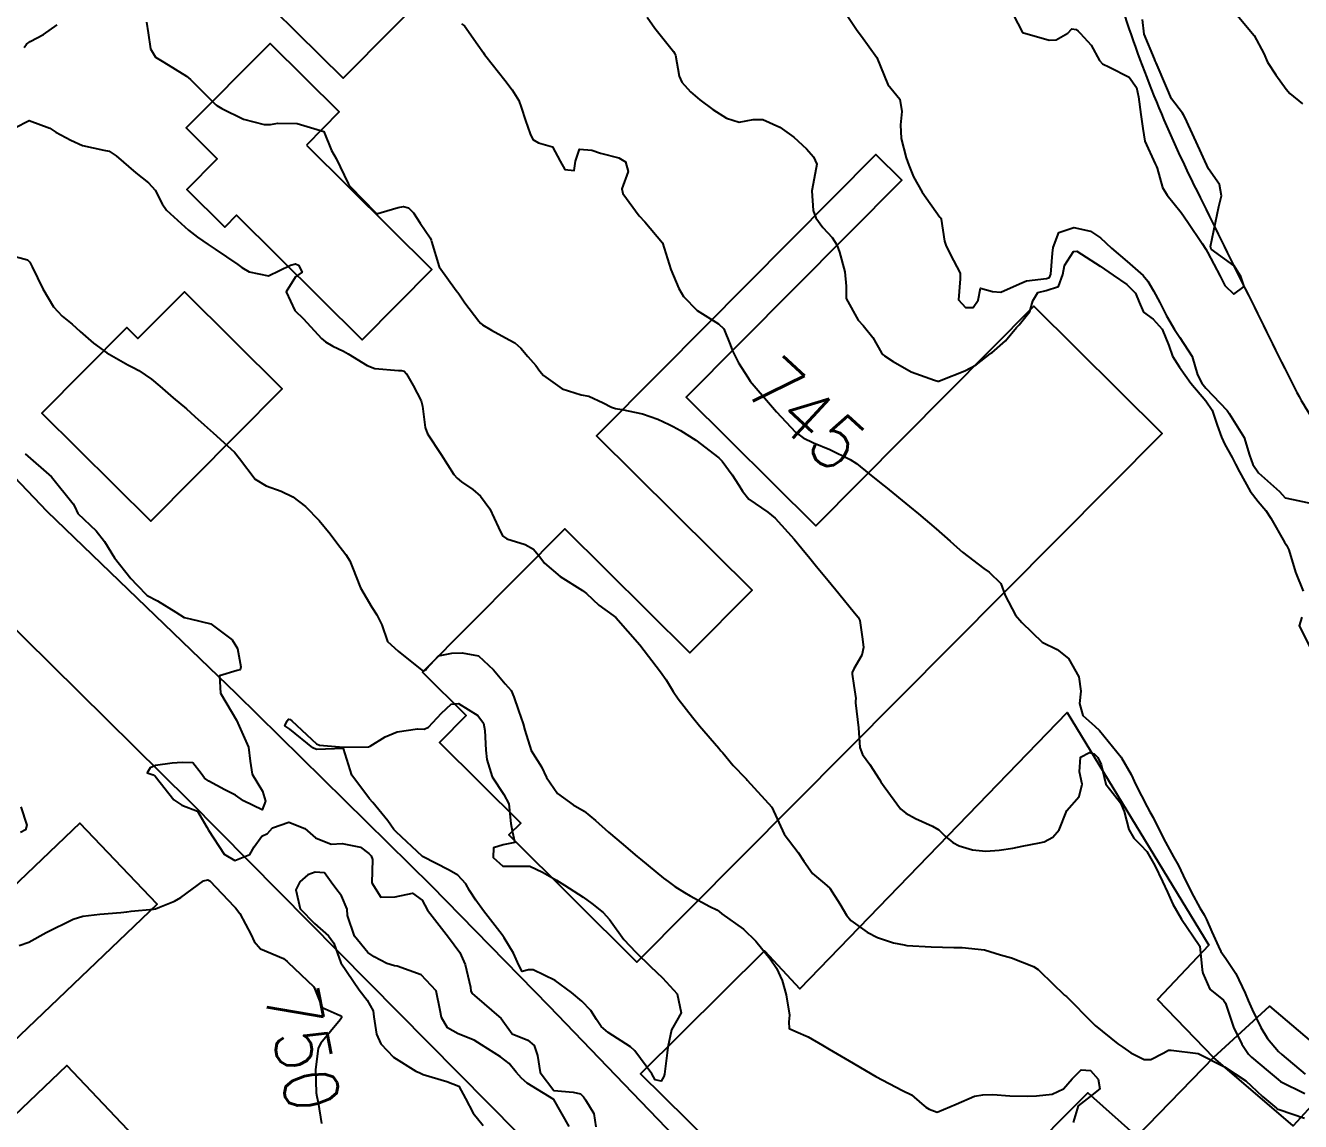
# Model space of a CAD drawing. Header units: metres. Extents: x 307586 to 320046, y 7427249 to 7434250.
# Drawn here: x 316846.9 to 316941.9, y 7432506.2 to 7432587.9 of the extents above; entities that cross this region are included whole.
import ezdxf
from ezdxf.enums import TextEntityAlignment as Align

# ---------------------------------------------------------------- set-up
doc = ezdxf.new("R2010")
doc.units = ezdxf.units.M
doc.header["$MEASUREMENT"] = 0
for name, color, linetype in [('Cotas', 45, 'Continuous'), ('Curvas de Nivel 1m', 11, 'Continuous'), ('Curvas de Nivel 5m', 15, 'Continuous'), ('Edificações', 30, 'Continuous'), ('Hidrografia', 140, 'Continuous'), ('Vias Primárias', 230, 'Continuous')]:
    doc.layers.add(name, color=color, linetype=linetype)
doc.styles.add('Style-STANDARD', font='STANDARD.shx')

msp = doc.modelspace()

# ---------------------------------------------------------------- linework, layer by layer
at = {"layer": 'Curvas de Nivel 1m', "flags": 128}
for points, elevation in [([(316920.177, 7432589.411), (316921.213, 7432587.4), (316923.205, 7432586.838), (316923.725, 7432586.848), (316924.594, 7432587.356), (316924.886, 7432587.683), (316925.216, 7432587.636), (316925.369, 7432587.502), (316925.524, 7432587.345), (316926.33, 7432586.459), (316926.959, 7432585.324), (316927.189, 7432585.075), (316927.696, 7432584.804), (316929.175, 7432584.075), (316929.707, 7432583.295), (316929.856, 7432582.593), (316930.047, 7432581.291), (316930.174, 7432580.243), (316930.339, 7432579.288), (316931.096, 7432577.597), (316931.215, 7432577.399), (316931.257, 7432577.278), (316931.646, 7432575.839), (316931.991, 7432575.266), (316933.054, 7432573.981), (316933.553, 7432573.245), (316934.606, 7432571.655), (316934.885, 7432571.231), (316935.02, 7432571.003), (316935.954, 7432569.216), (316936.302, 7432568.526), (316936.98, 7432567.881), (316937.738, 7432568.44), (316937.494, 7432569.195), (316937.005, 7432570.001), (316935.271, 7432571.226), (316935.242, 7432571.444), (316935.602, 7432573.222), (316935.859, 7432574.42), (316936.044, 7432575.215), (316935.914, 7432576.05), (316935.093, 7432577.23), (316934.154, 7432579.24), (316933.312, 7432581.077), (316933.231, 7432581.249), (316933.144, 7432581.394), (316932.334, 7432582.441), (316931.98, 7432583.268), (316931.191, 7432585.138), (316931.117, 7432585.281), (316931.048, 7432585.428), (316930.293, 7432587.289), (316930.152, 7432588.362)], 742), ([(316846.764, 7432586.286), (316846.938, 7432586.532), (316847.19, 7432586.722), (316848.205, 7432587.262), (316849.209, 7432587.98)], 746), ([(316855.87, 7432588.18), (316855.998, 7432587.381), (316856.17, 7432586.175), (316856.561, 7432585.554), (316857.173, 7432585.186), (316858.854, 7432584.143), (316859.159, 7432583.886), (316860.95, 7432582.113), (316861.039, 7432582.018), (316861.131, 7432581.951), (316861.492, 7432581.744), (316863.121, 7432580.943), (316864.665, 7432580.527), (316865.118, 7432580.53), (316865.684, 7432580.627), (316867.119, 7432580.61), (316869.113, 7432580.02), (316869.683, 7432578.595), (316870.03, 7432578.006), (316870.917, 7432576.14), (316870.999, 7432575.991), (316871.025, 7432575.953), (316871.062, 7432575.916), (316872.969, 7432573.971), (316873.042, 7432573.911), (316873.123, 7432573.888), (316873.375, 7432573.967), (316874.645, 7432574.356), (316875.048, 7432574.41), (316875.42, 7432574.318), (316875.783, 7432573.939), (316876.29, 7432573.186), (316877.025, 7432572.087), (316877.107, 7432571.919), (316877.131, 7432571.809), (316877.695, 7432569.913), (316878.975, 7432568.147), (316879.092, 7432568.016), (316879.176, 7432567.897), (316879.63, 7432567.223), (316880.668, 7432565.874), (316880.794, 7432565.724), (316880.94, 7432565.597), (316881.609, 7432565.19), (316882.929, 7432564.478), (316883.34, 7432564.259), (316883.799, 7432563.841), (316884.314, 7432563.233), (316884.91, 7432562.567), (316885.217, 7432562.136), (316885.481, 7432561.821), (316886.888, 7432560.809), (316888.305, 7432560.362), (316888.88, 7432560.269), (316889.944, 7432559.764), (316890.558, 7432559.443), (316890.869, 7432559.361), (316891.327, 7432559.287), (316892.865, 7432558.951), (316894.026, 7432558.554), (316894.857, 7432558.158), (316895.147, 7432557.997), (316895.695, 7432557.697), (316896.843, 7432556.986), (316898.574, 7432555.662), (316898.82, 7432555.41), (316899.564, 7432554.402), (316900.057, 7432553.641), (316900.336, 7432553.175), (316900.793, 7432552.596), (316902.213, 7432551.616), (316902.776, 7432551.175), (316904.192, 7432549.596), (316904.746, 7432548.917), (316905.34, 7432548.182), (316905.844, 7432547.573), (316906.717, 7432546.512), (316907.503, 7432545.552), (316908.689, 7432544.106), (316908.944, 7432543.794), (316909.072, 7432543.534), (316909.289, 7432542.15), (316909.359, 7432541.53), (316909.228, 7432540.958), (316908.639, 7432539.938), (316908.515, 7432539.661), (316908.503, 7432539.541), (316908.624, 7432538.692), (316908.783, 7432537.706), (316908.764, 7432537.538), (316908.766, 7432537.382), (316908.988, 7432535.534), (316909.087, 7432534.051), (316909.267, 7432533.529), (316909.822, 7432532.788), (316910.544, 7432531.666), (316910.647, 7432531.509), (316910.892, 7432531.152), (316912.112, 7432529.494), (316912.51, 7432529.154), (316913.22, 7432528.769), (316914.5, 7432528.197), (316914.963, 7432527.928), (316915.45, 7432527.456), (316916.019, 7432526.978), (316916.486, 7432526.735), (316917.482, 7432526.431), (316918.482, 7432526.336), (316919.475, 7432526.397), (316920.485, 7432526.55), (316921.181, 7432526.688), (316922.489, 7432526.941), (316922.825, 7432527.031), (316923.486, 7432527.36), (316923.948, 7432527.906), (316924.513, 7432529.35), (316925.45, 7432530.415), (316925.672, 7432531.333), (316925.46, 7432532.245), (316925.544, 7432533.335), (316926.197, 7432533.697), (316926.567, 7432533.579), (316926.825, 7432533.317), (316927.076, 7432532.797), (316927.415, 7432531.311), (316928.523, 7432529.942), (316928.789, 7432529.296), (316929.143, 7432527.934), (316929.527, 7432527.284), (316930.017, 7432526.806), (316930.483, 7432526.308), (316931.091, 7432525.264), (316931.655, 7432524.058), (316932.022, 7432523.254), (316932.434, 7432522.379), (316933.06, 7432521.244), (316934.394, 7432519.318), (316934.425, 7432519.23), (316934.612, 7432517.463), (316934.654, 7432517.226), (316935.182, 7432516.039), (316936.196, 7432515.202), (316936.35, 7432514.98), (316936.955, 7432513.194), (316937.577, 7432511.921), (316938.062, 7432511.182), (316938.299, 7432510.946), (316939.545, 7432509.9), (316940.275, 7432509.279), (316940.451, 7432509.148), (316942.264, 7432508.253)], 746), ([(316893.221, 7432588.546), (316893.802, 7432587.724), (316895.187, 7432585.973), (316895.294, 7432585.818), (316895.334, 7432585.708), (316895.616, 7432584.151), (316895.807, 7432583.7), (316896.44, 7432582.975), (316897.15, 7432582.39), (316898.123, 7432581.67), (316899.133, 7432581.005), (316900.072, 7432580.703), (316901.132, 7432580.909), (316901.838, 7432580.917), (316903.124, 7432580.338), (316904.156, 7432579.6), (316905.104, 7432578.728), (316905.633, 7432578.116), (316905.867, 7432577.578), (316905.744, 7432576.919), (316905.498, 7432575.583), (316905.599, 7432574.132), (316905.793, 7432573.579), (316906.328, 7432572.863), (316907.028, 7432572.102), (316907.367, 7432571.557), (316907.563, 7432571.006), (316907.951, 7432569.55), (316908.06, 7432568.471), (316908.063, 7432567.549), (316908.949, 7432565.936), (316909.318, 7432565.534), (316910.057, 7432564.646), (316910.695, 7432563.513), (316910.791, 7432563.381), (316910.921, 7432563.282), (316911.557, 7432562.863), (316912.909, 7432562.096), (316914.651, 7432561.473), (316914.902, 7432561.4), (316914.98, 7432561.391), (316915.153, 7432561.466), (316916.91, 7432562.156), (316917.746, 7432562.6), (316918.797, 7432563.421), (316918.873, 7432563.471), (316918.924, 7432563.504), (316919.945, 7432564.398), (316920.763, 7432565.393), (316920.955, 7432565.589), (316921.755, 7432566.592), (316921.981, 7432567.38), (316922.354, 7432568.002), (316922.981, 7432568.154), (316923.901, 7432568.443), (316924.223, 7432569.358), (316924.347, 7432570.012), (316925.019, 7432571.059), (316925.275, 7432571.091), (316927.003, 7432569.974), (316927.984, 7432569.31), (316928.986, 7432568.599), (316929.636, 7432567.946), (316929.91, 7432567.286), (316930.231, 7432566.546), (316930.96, 7432566.007), (316931.62, 7432565.263), (316932.131, 7432564.062), (316932.411, 7432563.255), (316932.915, 7432562.434), (316933.77, 7432561.241), (316934.883, 7432559.93), (316935.364, 7432559.223), (316935.74, 7432558.095), (316936.043, 7432557.212), (316936.295, 7432556.656), (316936.838, 7432555.689), (316937.104, 7432555.197), (316937.394, 7432554.624), (316938.201, 7432553.186), (316938.795, 7432552.408), (316939.362, 7432551.744), (316939.725, 7432551.166), (316940.756, 7432549.378), (316940.91, 7432549.148), (316941.084, 7432548.812), (316941.563, 7432547.142), (316942.144, 7432545.711)], 744), ([(316908.185, 7432588.589), (316908.869, 7432587.543), (316909.207, 7432587.124), (316910.357, 7432585.528), (316911.163, 7432583.52), (316912.071, 7432582.425), (316912.22, 7432581.504), (316912.122, 7432580.511), (316912.161, 7432579.5), (316912.541, 7432578.053), (316912.736, 7432577.494), (316913.08, 7432576.625), (316913.732, 7432575.483), (316915.045, 7432573.635), (316915.114, 7432573.539), (316915.14, 7432573.469), (316915.406, 7432571.843), (316915.52, 7432571.463), (316916.058, 7432570.404), (316916.571, 7432569.446), (316916.567, 7432569.025), (316916.437, 7432567.448), (316916.965, 7432566.892), (316917.524, 7432566.877), (316917.907, 7432567.431), (316918.087, 7432568.324), (316918.98, 7432568.084), (316919.591, 7432568.023), (316920.986, 7432568.653), (316921.501, 7432568.871), (316922.99, 7432569.05), (316923.232, 7432569.126), (316923.319, 7432569.367), (316923.447, 7432570.936), (316923.502, 7432571.365), (316923.919, 7432572.476), (316925.038, 7432572.853), (316926.286, 7432572.581), (316927.031, 7432572.084), (316927.855, 7432571.312), (316929.008, 7432570.326), (316930.2, 7432569.282), (316930.554, 7432568.842), (316930.981, 7432568.122), (316931.455, 7432567.265), (316931.963, 7432566.26), (316932.537, 7432565.254), (316932.944, 7432564.646), (316933.86, 7432563.241), (316934.273, 7432561.872), (316934.588, 7432561.233), (316934.897, 7432560.858), (316936.47, 7432559.206), (316936.635, 7432558.968), (316936.867, 7432558.574), (316937.734, 7432557.191), (316938.147, 7432555.879), (316938.395, 7432555.184), (316938.824, 7432554.557), (316940.379, 7432553.156), (316940.581, 7432552.933), (316940.798, 7432552.692), (316941.39, 7432552.551), (316942.794, 7432552.258)], 743), ([(316937.228, 7432588.687), (316938.485, 7432587.187), (316939.199, 7432585.83), (316939.494, 7432585.177), (316940.11, 7432584.24), (316940.881, 7432583.163), (316941.16, 7432582.85), (316942.089, 7432582.083)], 742), ([(316846.06, 7432580.296), (316847.118, 7432580.837), (316848.677, 7432580.264), (316849.11, 7432579.977), (316850.223, 7432579.362), (316851.1, 7432578.983), (316852.689, 7432578.622), (316853.096, 7432578.541), (316853.61, 7432578.205), (316855.074, 7432576.939), (316856.031, 7432576.175), (316856.521, 7432575.632), (316857.047, 7432574.612), (316857.36, 7432574.157), (316859.021, 7432572.663), (316859.692, 7432572.13), (316860.466, 7432571.577), (316861.004, 7432571.233), (316862.691, 7432570.093), (316862.991, 7432569.88), (316863.535, 7432569.537), (316864.985, 7432569.253), (316866.625, 7432570.046), (316866.994, 7432570.145), (316867.213, 7432570.038), (316867.499, 7432569.523), (316866.984, 7432569.177), (316866.285, 7432568.05), (316866.952, 7432566.654), (316867.583, 7432566.034), (316868.929, 7432564.579), (316869.223, 7432564.313), (316869.77, 7432564.007), (316870.563, 7432563.639), (316870.917, 7432563.436), (316872.327, 7432562.557), (316872.907, 7432562.343), (316874.665, 7432562.193), (316874.905, 7432562.183), (316875.089, 7432562.132), (316875.263, 7432561.945), (316875.767, 7432561.06), (316876.361, 7432559.928), (316876.464, 7432559.522), (316876.659, 7432557.923), (316876.846, 7432557.455), (316877.858, 7432555.91), (316878.808, 7432554.437), (316879.058, 7432554.148), (316879.379, 7432553.891), (316880.213, 7432553.295), (316880.792, 7432552.8), (316881.489, 7432551.863), (316882.139, 7432550.48), (316882.437, 7432549.853), (316882.751, 7432549.627), (316884.122, 7432549.212), (316884.743, 7432548.859), (316885.209, 7432548.294), (316885.564, 7432547.818), (316886.718, 7432546.819), (316888.407, 7432545.783), (316888.701, 7432545.557), (316889.606, 7432544.68), (316890.684, 7432543.902), (316890.872, 7432543.748), (316892.663, 7432541.73), (316894.211, 7432539.714), (316894.627, 7432539.104), (316895.159, 7432538.243), (316895.538, 7432537.696), (316896.593, 7432536.331), (316897.124, 7432535.675), (316898.566, 7432534.006), (316898.725, 7432533.818), (316898.857, 7432533.656), (316899.637, 7432532.727), (316900.544, 7432531.782), (316900.618, 7432531.703), (316900.682, 7432531.629), (316902.513, 7432529.61), (316903.424, 7432527.601), (316904.473, 7432526.236), (316904.908, 7432525.583), (316905.543, 7432524.663), (316906.447, 7432523.922), (316906.831, 7432523.556), (316907.579, 7432522.401), (316908.083, 7432521.543), (316908.417, 7432521.16), (316909.632, 7432520.294), (316910.399, 7432519.887), (316911.588, 7432519.498), (316912.391, 7432519.325), (316912.587, 7432519.292), (316914.39, 7432519.189), (316916.081, 7432519.136), (316916.39, 7432519.127), (316916.7, 7432519.127), (316918.388, 7432518.96), (316919.582, 7432518.6), (316920.383, 7432518.357), (316922.037, 7432517.713), (316922.374, 7432517.484), (316922.504, 7432517.369), (316924.355, 7432515.593), (316924.482, 7432515.476), (316924.617, 7432515.346), (316926.327, 7432513.614), (316926.642, 7432513.317), (316928.31, 7432511.962), (316928.706, 7432511.693), (316929.294, 7432511.285), (316930.296, 7432510.792), (316930.776, 7432510.785), (316931.705, 7432511.256), (316932.091, 7432511.467), (316932.305, 7432511.481), (316934.303, 7432511.23), (316936.289, 7432510.241), (316937.869, 7432509.184), (316938.269, 7432508.823), (316939.111, 7432508.017), (316940.154, 7432507.151), (316940.205, 7432507.103), (316940.252, 7432507.083), (316940.353, 7432507.048), (316942.246, 7432506.41)], 747), ([(316845.542, 7432570.846), (316846.995, 7432570.442), (316847.185, 7432570.278), (316847.356, 7432569.909), (316848.149, 7432568.268), (316848.953, 7432566.932), (316849.582, 7432566.25), (316850.336, 7432565.638), (316850.932, 7432565.096), (316851.913, 7432564.22), (316852.912, 7432563.51), (316854.477, 7432562.617), (316854.896, 7432562.405), (316855.308, 7432562.184), (316856.259, 7432561.541), (316856.882, 7432561.022), (316857.873, 7432560.15), (316858.865, 7432559.325), (316859.491, 7432558.762), (316860.178, 7432558.12), (316860.844, 7432557.542), (316862.434, 7432556.094), (316862.818, 7432555.612), (316863.985, 7432554.078), (316864.798, 7432553.577), (316865.922, 7432553.181), (316866.79, 7432552.76), (316867.743, 7432552.03), (316868.768, 7432550.999), (316869.565, 7432550.008), (316870.071, 7432549.325), (316870.738, 7432548.463), (316871.036, 7432547.987), (316871.23, 7432547.481), (316871.846, 7432545.979), (316872.688, 7432544.527), (316873.058, 7432543.966), (316873.418, 7432543.22), (316873.863, 7432541.958), (316874.652, 7432541.254), (316876.281, 7432539.925), (316876.492, 7432539.782), (316876.632, 7432539.793), (316876.706, 7432539.845), (316876.769, 7432539.919), (316877.652, 7432540.906), (316878.651, 7432541.1), (316879.412, 7432541.128), (316880.648, 7432540.898), (316881.749, 7432539.859), (316882.623, 7432538.818), (316883.072, 7432538.3), (316883.276, 7432537.843), (316883.611, 7432536.826), (316883.959, 7432535.836), (316884.096, 7432535.353), (316884.563, 7432533.83), (316885.338, 7432532.606), (316885.701, 7432531.813), (316886.525, 7432530.625), (316887.704, 7432529.788), (316888.508, 7432529.306), (316889.356, 7432528.622), (316890.343, 7432527.752), (316890.491, 7432527.622), (316891.275, 7432526.948), (316892.466, 7432525.938), (316892.712, 7432525.728), (316894.449, 7432524.315), (316894.796, 7432524.055), (316895.281, 7432523.697), (316896, 7432523.248), (316896.436, 7432522.993), (316897.893, 7432522.2), (316898.426, 7432521.941), (316898.587, 7432521.82), (316898.789, 7432521.655), (316900.406, 7432520.501), (316901.312, 7432519.621), (316902.38, 7432518.289), (316902.862, 7432517.605), (316903.275, 7432516.685), (316903.592, 7432515.598), (316903.822, 7432514.101), (316903.775, 7432513.595), (316903.819, 7432513.096), (316904.316, 7432512.864), (316905.223, 7432512.482), (316906.306, 7432511.848), (316906.804, 7432511.555), (316908.29, 7432510.682), (316910.273, 7432509.51), (316912.263, 7432508.48), (316912.926, 7432508.147), (316913.708, 7432507.468), (316914.008, 7432507.221), (316914.249, 7432507.08), (316914.844, 7432506.857), (316916.253, 7432507.44), (316917.635, 7432508.05), (316918.26, 7432508.15), (316919.011, 7432508.159), (316920.26, 7432508.072), (316921.584, 7432508.052), (316922.26, 7432508.075), (316923.42, 7432508.199), (316924.265, 7432508.587), (316924.917, 7432509.34), (316925.594, 7432510.02), (316926.282, 7432509.95), (316926.844, 7432509.314), (316926.991, 7432508.587), (316926.26, 7432508.014), (316925.355, 7432507.333), (316924.981, 7432506.073)], 748), ([(316846.82, 7432555.974), (316848.803, 7432554.26), (316850.41, 7432552.235), (316850.539, 7432552.002), (316850.766, 7432551.513), (316852.135, 7432550.216), (316852.745, 7432549.439), (316853.483, 7432548.203), (316854.71, 7432546.675), (316855.148, 7432546.183), (316855.916, 7432545.392), (316856.691, 7432544.993), (316858.069, 7432544.146), (316858.677, 7432543.75), (316859.144, 7432543.665), (316860.671, 7432543.29), (316862.275, 7432542.094), (316862.653, 7432541.444), (316862.923, 7432540.087), (316862.864, 7432539.854), (316862.63, 7432539.793), (316861.317, 7432539.412), (316861.4, 7432538.102), (316862.583, 7432536.09), (316863.496, 7432534.081), (316863.598, 7432533.034), (316863.768, 7432532.078), (316864.524, 7432530.802), (316864.764, 7432530.066), (316864.506, 7432529.401), (316863.122, 7432530.084), (316862.519, 7432530.505), (316861.724, 7432530.899), (316860.534, 7432531.538), (316860.202, 7432531.779), (316859.965, 7432532.119), (316859.328, 7432532.912), (316858.545, 7432532.948), (316857.797, 7432532.894), (316856.541, 7432532.713), (316856.157, 7432532.548), (316855.936, 7432532.169), (316856.382, 7432532.013), (316856.53, 7432531.912), (316857.916, 7432530.146), (316858.509, 7432529.757), (316859.684, 7432529.301), (316860.381, 7432528.112), (316860.49, 7432527.888), (316861.68, 7432526.098), (316862.458, 7432525.639), (316863.589, 7432526.073), (316863.897, 7432526.643), (316864.483, 7432527.437), (316864.909, 7432527.641), (316865.276, 7432528.058), (316866.498, 7432528.499), (316867.684, 7432528.028), (316868.482, 7432527.321), (316869.642, 7432526.836), (316870.476, 7432526.892), (316871.828, 7432526.621), (316872.466, 7432526.145), (316872.629, 7432525.968), (316872.726, 7432525.702), (316872.674, 7432523.968), (316873.359, 7432522.888), (316874.433, 7432522.917), (316875.707, 7432523.198), (316876.43, 7432522.66), (316876.838, 7432521.916), (316878.393, 7432519.9), (316879.252, 7432518.757), (316879.654, 7432517.881), (316880.038, 7432516.184), (316880.072, 7432515.874), (316880.165, 7432515.696), (316880.34, 7432515.545), (316882.323, 7432513.85), (316883.162, 7432512.688), (316884.307, 7432512.224), (316884.789, 7432511.815), (316885.031, 7432511.073), (316885.243, 7432509.81), (316886.26, 7432508.465), (316887.704, 7432508.34), (316888.257, 7432508.22), (316888.465, 7432507.987), (316888.608, 7432507.775), (316889.252, 7432506.75), (316889.389, 7432505.763)], 749), ([(316942.039, 7432543.79), (316941.852, 7432543.138), (316942.667, 7432541.51)], 744), ([(316887.392, 7432505.788), (316886.253, 7432507.8), (316884.265, 7432509.011), (316883.837, 7432509.395), (316883.46, 7432509.832), (316882.934, 7432510.491), (316882.29, 7432510.974), (316880.86, 7432511.864), (316880.306, 7432512.214), (316879.13, 7432512.706), (316878.315, 7432513.143), (316877.888, 7432513.904), (316877.785, 7432514.448), (316877.493, 7432515.908), (316876.361, 7432517.101), (316874.571, 7432517.737), (316874.37, 7432517.774), (316873.812, 7432517.948), (316872.854, 7432518.44), (316872.381, 7432518.753), (316871.388, 7432519.98), (316870.874, 7432521.527), (316870.841, 7432521.986), (316870.433, 7432522.994), (316869.989, 7432523.547), (316869.66, 7432524.002), (316869.152, 7432524.711), (316868.45, 7432524.752), (316867.915, 7432524.559), (316867.319, 7432524.031), (316867.022, 7432523.45), (316867.338, 7432522.031), (316868.407, 7432520.939), (316869.463, 7432520.004), (316869.853, 7432519.464), (316870.373, 7432517.99), (316871.732, 7432515.976), (316872.335, 7432515.2), (316872.772, 7432514.408), (316872.843, 7432513.962), (316873.033, 7432512.682), (316873.361, 7432511.954), (316874.288, 7432510.966), (316875.977, 7432509.923), (316876.271, 7432509.777), (316876.514, 7432509.675), (316878.265, 7432509.146), (316879.166, 7432508.79), (316879.677, 7432507.879), (316880.236, 7432506.768), (316880.977, 7432505.862)], 749)]:
    msp.add_lwpolyline(points, dxfattribs=dict(at, elevation=elevation))
at = {"layer": 'Curvas de Nivel 1m', "elevation": 749, "flags": 128}
msp.add_lwpolyline([(316880.591, 7432536.436), (316881.007, 7432535.866), (316881.108, 7432535.334), (316881.181, 7432533.864), (316881.251, 7432533.168), (316881.653, 7432531.859), (316882.524, 7432530.558), (316882.902, 7432529.846), (316883.047, 7432528.393), (316883.155, 7432527.843), (316883.338, 7432526.983), (316882.477, 7432526.791), (316881.763, 7432526.568), (316881.722, 7432525.857), (316882.456, 7432525.197), (316883.831, 7432525.21), (316884.457, 7432525.205), (316885.403, 7432524.766), (316886.446, 7432524.15), (316887.05, 7432523.794), (316888.434, 7432522.888), (316889.091, 7432522.431), (316889.94, 7432521.757), (316890.415, 7432521.218), (316891.487, 7432519.739), (316892.383, 7432518.787), (316893.462, 7432517.719), (316894.36, 7432516.872), (316895.456, 7432515.689), (316895.745, 7432514.269), (316895.435, 7432513.689), (316895.025, 7432512.984), (316894.766, 7432511.695), (316894.715, 7432511.277), (316894.512, 7432509.698), (316894.467, 7432509.502), (316894.267, 7432509.155), (316893.819, 7432509.257), (316893.564, 7432509.711), (316892.299, 7432511.438), (316891.965, 7432511.733), (316890.313, 7432512.805), (316889.792, 7432513.233), (316889.451, 7432513.763), (316889.007, 7432514.447), (316888.336, 7432515.128), (316887.571, 7432515.788), (316886.356, 7432516.676), (316884.714, 7432517.47), (316884.368, 7432517.464), (316883.896, 7432517.357), (316883.657, 7432517.831), (316883.255, 7432518.714), (316882.548, 7432519.848), (316882.396, 7432520.072), (316881.02, 7432521.864), (316880.431, 7432522.669), (316879.961, 7432523.4), (316879.685, 7432523.881), (316879.088, 7432524.529), (316878.453, 7432524.903), (316876.463, 7432525.92), (316874.49, 7432527.759), (316874.335, 7432527.952), (316873.88, 7432528.576), (316872.755, 7432529.968), (316872.517, 7432530.228), (316871.186, 7432531.984), (316870.563, 7432533.99), (316868.562, 7432533.9), (316868.294, 7432534.023), (316866.577, 7432535.435), (316866.202, 7432535.668), (316866.361, 7432536.043), (316866.465, 7432536.161), (316866.584, 7432536.138), (316866.719, 7432536.039), (316868.566, 7432534.324), (316868.775, 7432534.227), (316870.564, 7432534.082), (316872.426, 7432534.11), (316872.565, 7432534.165), (316873.677, 7432534.854), (316874.576, 7432535.236), (316876.097, 7432535.446), (316876.578, 7432535.43), (316876.919, 7432535.577), (316877.23, 7432535.914), (316877.892, 7432536.609), (316878.604, 7432537.29), (316879.145, 7432537.352)], close=True, dxfattribs=at)
at = {"layer": 'Curvas de Nivel 5m', "flags": 128}
for points, elevation in [([(316879.372, 7432588.056), (316879.604, 7432587.894), (316880.58, 7432586.492), (316881.004, 7432585.873), (316881.081, 7432585.771), (316881.181, 7432585.648), (316882.603, 7432583.856), (316883.156, 7432583.115), (316883.637, 7432582.334), (316883.829, 7432581.843), (316884.143, 7432580.825), (316884.486, 7432579.836), (316884.7, 7432579.426), (316885.106, 7432579.178), (316886.162, 7432578.873), (316886.724, 7432577.806), (316887.084, 7432577.189), (316887.777, 7432577.098), (316887.877, 7432577.792), (316888.181, 7432578.71), (316889.101, 7432578.614), (316889.736, 7432578.407), (316891.096, 7432578.064), (316891.597, 7432577.745), (316891.798, 7432577.027), (316891.333, 7432575.747), (316891.415, 7432575.39), (316892.611, 7432573.734), (316893.038, 7432573.267), (316894.351, 7432571.717), (316894.993, 7432569.71), (316895.591, 7432568.313), (316895.933, 7432567.696), (316896.958, 7432566.664), (316898.531, 7432565.664), (316898.939, 7432565.299), (316899.408, 7432564.133), (316899.571, 7432563.65), (316900.039, 7432562.768), (316900.741, 7432561.632), (316900.899, 7432561.396), (316902.417, 7432559.615), (316902.868, 7432559.109), (316904.286, 7432557.596), (316904.846, 7432557.152), (316905.636, 7432556.783), (316906.834, 7432556.282), (316908.355, 7432555.545), (316908.82, 7432555.254), (316909.772, 7432554.485), (316910.804, 7432553.654), (316910.983, 7432553.508), (316912.788, 7432552.044), (316913.464, 7432551.483), (316914.767, 7432550.382), (316915.806, 7432549.454), (316916.303, 7432549.001), (316916.745, 7432548.641), (316918.321, 7432547.424), (316918.73, 7432547.143), (316919.605, 7432546.29), (316919.911, 7432545.402), (316920.691, 7432543.935), (316921.171, 7432543.385), (316922.668, 7432541.911), (316923.788, 7432541.359), (316924.653, 7432540.701), (316925.413, 7432539.338), (316925.558, 7432538.272), (316925.474, 7432537.337), (316925.705, 7432536.434), (316926.596, 7432535.657), (316926.955, 7432535.316), (316928.563, 7432533.327), (316928.584, 7432533.3), (316929.315, 7432532.053), (316929.67, 7432531.283), (316930.518, 7432529.632), (316930.719, 7432529.268), (316930.946, 7432528.828), (316931.738, 7432527.258), (316932.479, 7432525.891), (316932.838, 7432525.246), (316933.199, 7432524.506), (316933.806, 7432523.236), (316934.432, 7432522.104), (316934.77, 7432521.569), (316934.927, 7432521.222), (316935.325, 7432520.301), (316935.826, 7432519.209), (316936.011, 7432518.828), (316936.384, 7432518.31), (316937.121, 7432517.193), (316937.812, 7432515.732), (316938.04, 7432515.183), (316938.343, 7432514.51), (316938.987, 7432513.17), (316939.489, 7432512.337), (316940.305, 7432511.38), (316940.556, 7432511.147), (316942.281, 7432509.695)], 745), ([(316846.506, 7432529.63), (316846.945, 7432528.275), (316846.858, 7432527.906), (316846.484, 7432527.705)], 750), ([(316846.383, 7432519.289), (316847.112, 7432519.547), (316848.393, 7432520.26), (316850.403, 7432521.262), (316851.142, 7432521.486), (316852.407, 7432521.616), (316853.965, 7432521.743), (316854.409, 7432521.805), (316854.739, 7432521.847), (316856.411, 7432521.989), (316856.548, 7432522.022), (316856.851, 7432522.156), (316857.967, 7432522.605), (316858.43, 7432522.861), (316860.133, 7432524.115), (316860.444, 7432524.186), (316860.591, 7432524.109), (316862.424, 7432522.19), (316862.47, 7432522.136), (316862.51, 7432522.089), (316862.838, 7432521.663), (316863.678, 7432520.071), (316863.896, 7432519.575), (316864.383, 7432519.049), (316866.094, 7432518.325), (316866.373, 7432518.084), (316866.421, 7432518.04), (316868.346, 7432516.195), (316868.435, 7432516.019), (316868.975, 7432514.656), (316870.324, 7432514.06), (316870.417, 7432513.989), (316870.428, 7432513.883), (316870.32, 7432513.732), (316868.868, 7432512.012), (316868.683, 7432511.628), (316868.475, 7432510.017), (316868.531, 7432508.292), (316868.582, 7432508.015), (316868.682, 7432507.578), (316868.934, 7432506.009)], 750)]:
    msp.add_lwpolyline(points, dxfattribs=dict(at, elevation=elevation))
at = {"layer": 'Edificações'}
for points in [[(316861.881, 7432592.585), (316870.536, 7432583.992), (316881.643, 7432595.179), (316872.988, 7432603.772)], [(316862.534, 7432557.332), (316856.202, 7432550.953), (316848.083, 7432559.013), (316854.416, 7432565.392), (316855.244, 7432564.57), (316858.704, 7432568.056), (316865.995, 7432560.817)], [(316910.268, 7432492.415), (316892.73, 7432509.719), (316901.98, 7432518.9), (316904.606, 7432516.049), (316924.545, 7432536.67), (316935.114, 7432519.317), (316931.289, 7432515.268), (316935.457, 7432510.934), (316939.625, 7432514.755), (316945.225, 7432510.008), (316941.399, 7432505.845), (316935.457, 7432510.934), (316929.747, 7432505.036), (316926.093, 7432508.287)], [(316837.858, 7432515.945), (316843.61, 7432509.915), (316856.668, 7432522.372), (316850.915, 7432528.402)]]:
    msp.add_lwpolyline(points, close=True, dxfattribs=at)
for points in [[(316867.8, 7432579.006), (316877.165, 7432569.709), (316871.963, 7432564.469), (316862.598, 7432573.766), (316861.719, 7432572.881), (316858.884, 7432575.695), (316861.158, 7432577.986), (316858.837, 7432580.29), (316865.094, 7432586.593), (316870.25, 7432581.474), (316867.8, 7432579.006)], [(316896.133, 7432560.205), (316896.133, 7432560.205), (316912.202, 7432576.39), (316910.274, 7432578.304), (316894.205, 7432562.119), (316889.442, 7432557.321), (316901.041, 7432545.805), (316901.041, 7432545.805), (316896.389, 7432541.119), (316887.068, 7432550.373), (316876.458, 7432539.686), (316879.725, 7432536.443), (316879.725, 7432536.443), (316877.732, 7432534.435), (316883.786, 7432528.425), (316882.901, 7432527.534), (316892.46, 7432518.044), (316931.621, 7432557.49), (316922.063, 7432566.98), (316905.805, 7432550.604), (316896.133, 7432560.205)], [(316839.574, 7432489.554), (316838.078, 7432488.127), (316832.639, 7432493.828), (316849.928, 7432510.322), (316855.367, 7432504.62), (316862.59, 7432497.049), (316846.797, 7432481.982), (316839.574, 7432489.554)]]:
    msp.add_lwpolyline(points, dxfattribs=at)
at = {"layer": 'Hidrografia'}
msp.add_lwpolyline([(316847.522, 7432734.37), (316851.925, 7432729.329, -0.031814), (316863.157, 7432714.686, -0.019571), (316875.038, 7432695.376, 0.013908), (316884.685, 7432679.29, -0.009706), (316892.069, 7432667.212, -0.081125), (316901.251, 7432643.349, 0.089953), (316904.92, 7432634.292, -0.042055), (316911.487, 7432621.685, 0.120482), (316912.841, 7432619.851, -0.074813), (316916.241, 7432616.024, -0.069215), (316928.239, 7432590.466, 0.039409), (316934.002, 7432576.015, 0.000671), (316941.218, 7432561.433, 0.043774), (316944.005, 7432556.871, -0.014897), (316950.584, 7432547.38, 0.031965), (316950.743, 7432545.084, -0.005877)], format="xyb", dxfattribs=at)
at = {"layer": 'Vias Primárias'}
for points in [[(316697.56, 7432699.266), (316743.177, 7432655.195), (316787.355, 7432612.044), (316832.64, 7432569.818), (316832.808, 7432568.109), (316848.452, 7432551.701), (316862.555, 7432538.096), (316877.099, 7432523.758), (316885.887, 7432514.79), (316900.863, 7432499.23), (316918.89, 7432481.761), (316952.588, 7432444.176), (316973.161, 7432421.666), (317000.989, 7432391.914), (317018.523, 7432372.603), (317038.528, 7432351.034), (317042.356, 7432350.98)], [(316697.56, 7432699.266), (316743.177, 7432655.195), (316787.355, 7432612.044), (316832.64, 7432569.818), (316832.808, 7432568.109), (316848.452, 7432551.701), (316862.555, 7432538.096), (316877.099, 7432523.758), (316885.887, 7432514.79), (316900.863, 7432499.23), (316918.89, 7432481.761), (316952.588, 7432444.176), (316973.161, 7432421.666), (317000.989, 7432391.914), (317018.523, 7432372.603), (317038.528, 7432351.034), (317042.356, 7432350.98)], [(316800.578, 7432586.548), (316810.977, 7432576.363), (316821.406, 7432566.8), (316838.504, 7432550.381), (316859.061, 7432530.091), (316883.571, 7432505.283)], [(316800.578, 7432586.548), (316810.977, 7432576.363), (316821.406, 7432566.8), (316838.504, 7432550.381), (316859.061, 7432530.091), (316883.571, 7432505.283)]]:
    msp.add_lwpolyline(points, dxfattribs=at)

# ---------------------------------------------------------------- texts
at = {"layer": 'Cotas', "style": 'Style-STANDARD'}
for s, rotation, p in [('745', 317.26011, (316905.096, 7432558.93, 745)), ('750', 281.49668, (316867.536, 7432511.573, 750))]:
    msp.add_text(s, height=4, rotation=rotation, dxfattribs=at).set_placement(p, align=Align.MIDDLE_CENTER)

doc.saveas('drawing.dxf')
